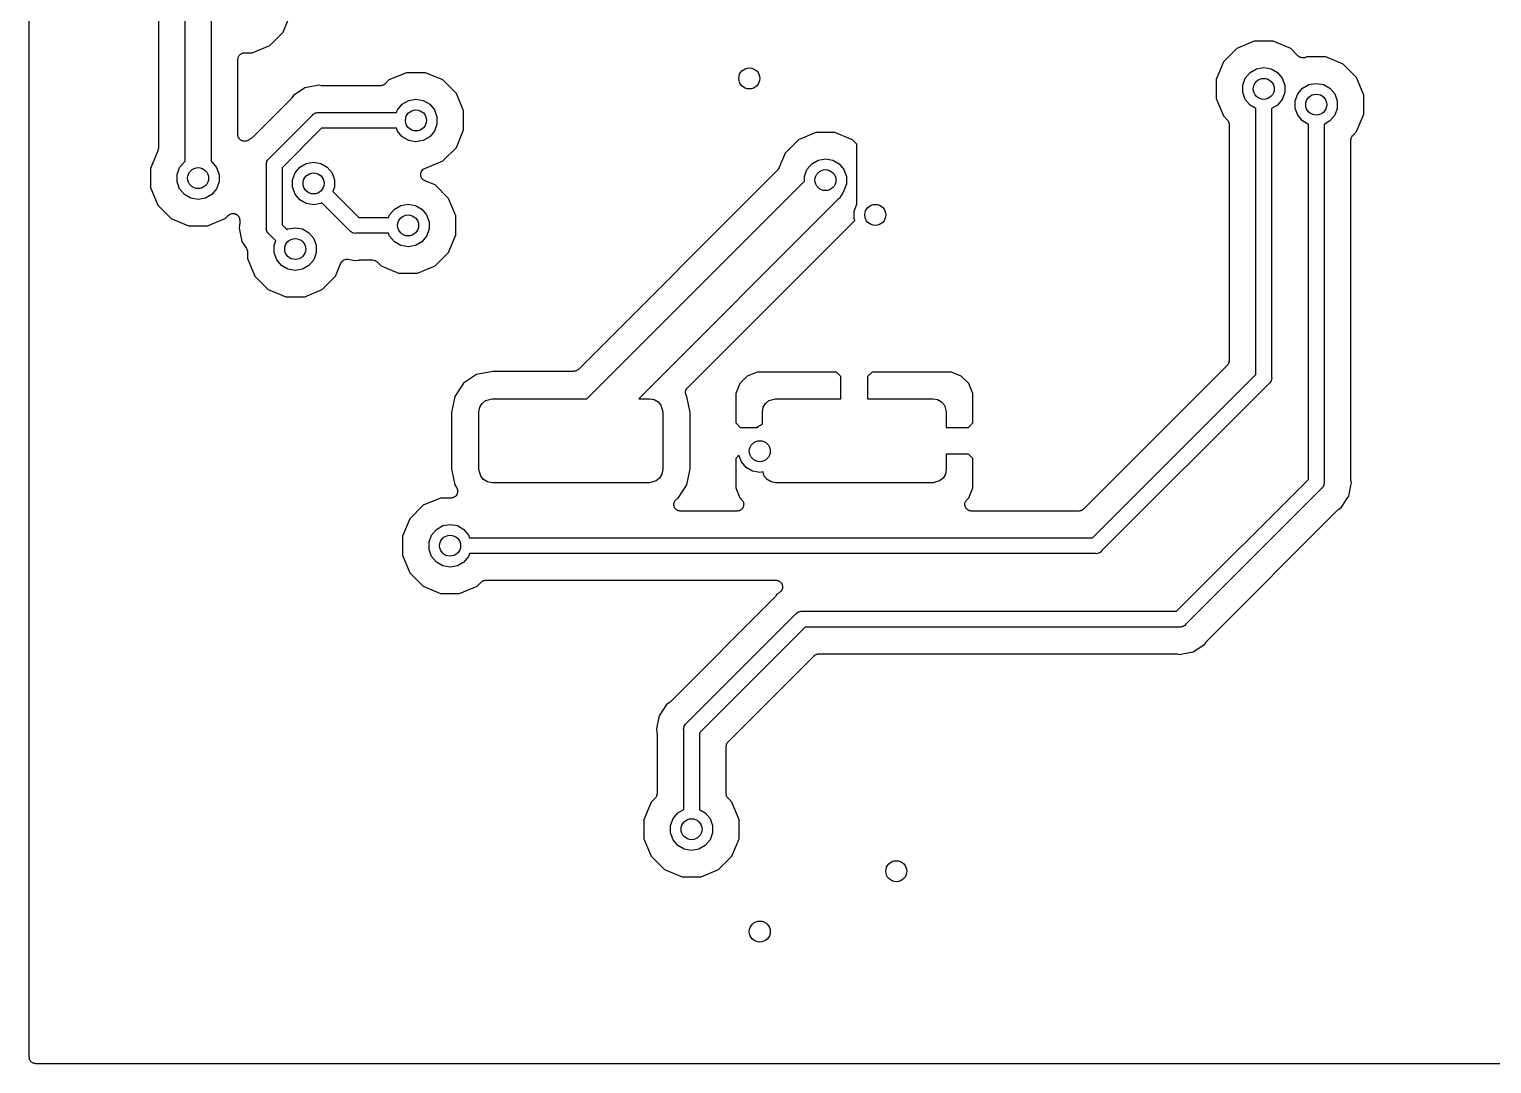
# Model space of a CAD drawing. Extents: x 40 to 174, y -137 to -40.
# Drawn here: x 39.58 to 67.44, y -136.67 to -116.96 of the extents above; entities that cross this region are included whole.
import ezdxf

# ---------------------------------------------------------------- set-up
doc = ezdxf.new("R2010")
doc.units = 0
doc.header["$MEASUREMENT"] = 0
doc.layers.add('BLACK', color=7, linetype='CONTINUOUS')

msp = doc.modelspace()

# ---------------------------------------------------------------- linework, layer by layer
at = {"layer": 'BLACK', "linetype": 'CONTINUOUS'}
for p, q in [((39.583, -136.54), (39.583, -39.66)), ((42.042, -115.461), (42.042, -119.232)), ((42.55, -119.482), (42.55, -115.385)), ((43.05, -115.477), (43.05, -119.482)), ((44.4198, -117.018), (44.5601, -116.679)), ((43.8306, -117.412), (44.1643, -117.274)), ((44.1643, -117.274), (44.4198, -117.018)), ((62.9194, -117.192), (62.5857, -117.33)), ((63.2806, -117.192), (62.9194, -117.192)), ((63.6143, -117.33), (63.2806, -117.192)), ((43.558, -117.539), (43.5599, -117.528)), ((43.558, -118.973), (43.558, -117.539)), ((43.5599, -117.517), (43.5637, -117.506)), ((43.5599, -117.528), (43.5599, -117.517)), ((43.5637, -117.506), (43.5657, -117.495)), ((43.5657, -117.495), (43.5712, -117.486)), ((43.5712, -117.486), (43.575, -117.475)), ((43.575, -117.475), (43.5822, -117.467)), ((43.5822, -117.467), (43.5877, -117.457)), ((43.5877, -117.457), (43.5962, -117.45)), ((43.5962, -117.45), (43.6034, -117.441)), ((43.6034, -117.441), (43.613, -117.436)), ((43.613, -117.436), (43.6215, -117.429)), ((43.6215, -117.429), (43.6319, -117.425)), ((43.6319, -117.425), (43.6416, -117.419)), ((43.6416, -117.419), (43.6525, -117.418)), ((43.6525, -117.418), (43.6629, -117.414)), ((43.6629, -117.414), (43.6741, -117.414)), ((43.6741, -117.414), (43.685, -117.412)), ((43.685, -117.412), (43.8306, -117.412)), ((62.5857, -117.33), (62.3302, -117.586)), ((63.7581, -117.474), (63.6143, -117.33)), ((63.7649, -117.479), (63.7581, -117.474)), ((63.7706, -117.485), (63.7649, -117.479)), ((63.7829, -117.491), (63.7706, -117.485)), ((63.7942, -117.499), (63.7829, -117.491)), ((63.8023, -117.501), (63.7942, -117.499)), ((63.8097, -117.505), (63.8023, -117.501)), ((63.8234, -117.507), (63.8097, -117.505)), ((63.8368, -117.511), (63.8234, -117.507)), ((63.8451, -117.51), (63.8368, -117.511)), ((63.8534, -117.511), (63.8451, -117.51)), ((63.8669, -117.508), (63.8534, -117.511)), ((63.8807, -117.507), (63.8669, -117.508)), ((63.8883, -117.503), (63.8807, -117.507)), ((63.8965, -117.501), (63.8883, -117.503)), ((63.9194, -117.492), (63.8965, -117.501)), ((64.2806, -117.492), (63.9194, -117.492)), ((64.6143, -117.63), (64.2806, -117.492)), ((46.7694, -117.792), (46.4357, -117.93)), ((47.1306, -117.792), (46.7694, -117.792)), ((47.4643, -117.93), (47.1306, -117.792)), ((62.3302, -117.586), (62.192, -117.919)), ((62.7482, -117.897), (62.8389, -117.789)), ((62.8389, -117.789), (62.9611, -117.718)), ((62.9611, -117.718), (63.1, -117.694)), ((63.1, -117.694), (63.2389, -117.718)), ((63.2389, -117.718), (63.3611, -117.789)), ((63.3611, -117.789), (63.4518, -117.897)), ((64.8698, -117.886), (64.6143, -117.63)), ((44.8333, -118.08), (44.6156, -118.226)), ((45.0375, -118.04), (44.8333, -118.08)), ((45.09, -118.029), (45.0375, -118.04)), ((45.0375, -118.04), (45.0375, -118.04)), ((45.1425, -118.04), (45.09, -118.029)), ((45.155, -118.04), (45.1425, -118.04)), ((45.1673, -118.042), (45.155, -118.04)), ((46.2713, -118.042), (45.1673, -118.042)), ((46.2768, -118.041), (46.2713, -118.042)), ((46.2824, -118.042), (46.2768, -118.041)), ((46.2984, -118.037), (46.2824, -118.042)), ((46.3147, -118.034), (46.2984, -118.037)), ((46.3196, -118.032), (46.3147, -118.034)), ((46.325, -118.03), (46.3196, -118.032)), ((46.3386, -118.021), (46.325, -118.03)), ((46.3529, -118.012), (46.3386, -118.021)), ((46.3565, -118.008), (46.3529, -118.012)), ((46.3611, -118.005), (46.3565, -118.008)), ((46.4357, -117.93), (46.3611, -118.005)), ((47.7198, -118.186), (47.4643, -117.93)), ((62.192, -117.919), (62.192, -118.281)), ((62.7, -118.029), (62.7482, -117.897)), ((62.7, -118.171), (62.7, -118.029)), ((63.4518, -117.897), (63.5, -118.029)), ((63.5, -118.029), (63.5, -118.171)), ((63.7482, -118.197), (63.8389, -118.089)), ((63.8389, -118.089), (63.9611, -118.018)), ((63.9611, -118.018), (64.1, -117.994)), ((64.1, -117.994), (64.2389, -118.018)), ((64.2389, -118.018), (64.3611, -118.089)), ((64.3611, -118.089), (64.4518, -118.197)), ((65.008, -118.219), (64.8698, -117.886)), ((44.57, -118.289), (43.8394, -119.02)), ((44.5772, -118.279), (44.57, -118.289)), ((44.5858, -118.27), (44.5772, -118.279)), ((44.6156, -118.226), (44.5858, -118.27)), ((46.5982, -118.497), (46.6889, -118.389)), ((46.6889, -118.389), (46.8111, -118.318)), ((46.8111, -118.318), (46.95, -118.294)), ((46.95, -118.294), (47.0889, -118.318)), ((47.0889, -118.318), (47.2111, -118.389)), ((47.2111, -118.389), (47.3018, -118.497)), ((47.858, -118.519), (47.7198, -118.186)), ((62.192, -118.281), (62.3302, -118.614)), ((62.7482, -118.303), (62.7, -118.171)), ((62.8389, -118.411), (62.7482, -118.303)), ((63.4518, -118.303), (63.3611, -118.411)), ((63.5, -118.171), (63.4518, -118.303)), ((63.7, -118.329), (63.7482, -118.197)), ((63.7, -118.471), (63.7, -118.329)), ((64.4518, -118.197), (64.5, -118.329)), ((64.5, -118.329), (64.5, -118.471)), ((65.008, -118.581), (65.008, -118.219)), ((44.1486, -119.429), (44.9793, -118.599)), ((44.9793, -118.599), (44.9921, -118.583)), ((44.9921, -118.583), (45.0093, -118.573)), ((45.0093, -118.573), (45.0256, -118.562)), ((45.0256, -118.562), (45.0321, -118.56)), ((45.0321, -118.56), (45.0379, -118.557)), ((45.0379, -118.557), (45.0575, -118.553)), ((45.0575, -118.553), (45.0767, -118.548)), ((45.0767, -118.548), (45.0965, -118.55)), ((45.0965, -118.55), (46.5789, -118.55)), ((46.5789, -118.55), (46.5982, -118.497)), ((47.3018, -118.497), (47.35, -118.629)), ((47.35, -118.629), (47.35, -118.771)), ((47.858, -118.881), (47.858, -118.519)), ((62.3302, -118.614), (62.4048, -118.689)), ((62.95, -118.475), (62.8389, -118.411)), ((62.95, -123.538), (62.95, -118.475)), ((63.3611, -118.411), (63.25, -118.475)), ((63.25, -118.475), (63.25, -123.593)), ((63.7482, -118.603), (63.7, -118.471)), ((63.8389, -118.711), (63.7482, -118.603)), ((64.4518, -118.603), (64.3611, -118.711)), ((64.5, -118.471), (64.4518, -118.603)), ((64.8698, -118.914), (65.008, -118.581)), ((45.1521, -118.85), (44.4, -119.602)), ((46.5789, -118.85), (45.1521, -118.85)), ((46.5982, -118.903), (46.5789, -118.85)), ((46.6889, -119.011), (46.5982, -118.903)), ((47.3018, -118.903), (47.2111, -119.011)), ((47.35, -118.771), (47.3018, -118.903)), ((47.7198, -119.214), (47.858, -118.881)), ((54.5694, -118.93), (54.2356, -119.068)), ((54.9306, -118.93), (54.5694, -118.93)), ((55.2643, -119.068), (54.9306, -118.93)), ((62.4048, -118.689), (62.408, -118.693)), ((62.408, -118.693), (62.4123, -118.697)), ((62.4123, -118.697), (62.4206, -118.711)), ((62.4206, -118.711), (62.4301, -118.725)), ((62.4301, -118.725), (62.4315, -118.73)), ((62.4315, -118.73), (62.4343, -118.735)), ((62.4343, -118.735), (62.4372, -118.752)), ((62.4372, -118.752), (62.4415, -118.768)), ((62.4415, -118.768), (62.441, -118.773)), ((62.441, -118.773), (62.442, -118.779)), ((62.442, -118.779), (62.442, -123.275)), ((63.95, -118.775), (63.8389, -118.711)), ((63.95, -125.538), (63.95, -118.775)), ((64.3611, -118.711), (64.25, -118.775)), ((64.25, -118.775), (64.25, -125.593)), ((64.7952, -118.989), (64.8698, -118.914)), ((42.0419, -119.238), (42.0377, -119.256)), ((42.042, -119.232), (42.0415, -119.235)), ((42.0415, -119.235), (42.0419, -119.238)), ((43.5587, -118.978), (43.558, -118.973)), ((43.5583, -118.982), (43.5587, -118.978)), ((43.5625, -118.999), (43.5583, -118.982)), ((43.5657, -119.017), (43.5625, -118.999)), ((43.5678, -119.02), (43.5657, -119.017)), ((43.5688, -119.025), (43.5678, -119.02)), ((43.5787, -119.039), (43.5688, -119.025)), ((43.5877, -119.055), (43.5787, -119.039)), ((43.5909, -119.058), (43.5877, -119.055)), ((43.5933, -119.061), (43.5909, -119.058)), ((43.6077, -119.072), (43.5933, -119.061)), ((43.6215, -119.083), (43.6077, -119.072)), ((43.6254, -119.085), (43.6215, -119.083)), ((43.6288, -119.087), (43.6254, -119.085)), ((43.6461, -119.092), (43.6288, -119.087)), ((43.6629, -119.098), (43.6461, -119.092)), ((43.6671, -119.098), (43.6629, -119.098)), ((43.6712, -119.1), (43.6671, -119.098)), ((43.6891, -119.098), (43.6712, -119.1)), ((43.7071, -119.098), (43.6891, -119.098)), ((43.711, -119.097), (43.7071, -119.098)), ((43.7152, -119.097), (43.711, -119.097)), ((43.7316, -119.09), (43.7152, -119.097)), ((43.7485, -119.083), (43.7316, -119.09)), ((43.7517, -119.081), (43.7485, -119.083)), ((43.7556, -119.079), (43.7517, -119.081)), ((43.8201, -119.036), (43.7556, -119.079)), ((43.8292, -119.027), (43.8201, -119.036)), ((43.8394, -119.02), (43.8292, -119.027)), ((46.8111, -119.082), (46.6889, -119.011)), ((46.95, -119.106), (46.8111, -119.082)), ((47.0889, -119.082), (46.95, -119.106)), ((47.2111, -119.011), (47.0889, -119.082)), ((47.4643, -119.47), (47.7198, -119.214)), ((54.2356, -119.068), (53.9802, -119.324)), ((55.35, -119.154), (55.2643, -119.068)), ((55.35, -120.295), (55.35, -119.154)), ((64.758, -119.079), (64.759, -119.073)), ((64.758, -125.523), (64.758, -119.079)), ((64.7585, -119.068), (64.7628, -119.052)), ((64.759, -119.073), (64.7585, -119.068)), ((64.7628, -119.052), (64.7657, -119.035)), ((64.7657, -119.035), (64.7685, -119.03)), ((64.7685, -119.03), (64.7699, -119.025)), ((64.7699, -119.025), (64.7794, -119.011)), ((64.7794, -119.011), (64.7877, -118.997)), ((64.7877, -118.997), (64.792, -118.993)), ((64.792, -118.993), (64.7952, -118.989)), ((42.0323, -119.281), (41.892, -119.619)), ((42.0329, -119.278), (42.0323, -119.281)), ((42.0343, -119.275), (42.0329, -119.278)), ((42.0377, -119.256), (42.0343, -119.275)), ((42.4482, -119.597), (42.5389, -119.489)), ((42.5389, -119.489), (42.55, -119.482)), ((43.05, -119.482), (43.0611, -119.489)), ((43.0611, -119.489), (43.1518, -119.597)), ((44.0983, -119.527), (44.1034, -119.508)), ((44.1034, -119.508), (44.1069, -119.488)), ((44.1069, -119.488), (44.1102, -119.482)), ((44.1102, -119.482), (44.112, -119.476)), ((44.112, -119.476), (44.1234, -119.459)), ((44.1234, -119.459), (44.1333, -119.442)), ((44.1333, -119.442), (44.1486, -119.429)), ((44.7389, -119.589), (44.8611, -119.518)), ((44.8611, -119.518), (45, -119.494)), ((45, -119.494), (45.1389, -119.518)), ((45.1389, -119.518), (45.2611, -119.589)), ((47.1168, -119.614), (47.4643, -119.47)), ((53.9802, -119.324), (53.8608, -119.612)), ((54.4889, -119.527), (54.6111, -119.457)), ((54.6111, -119.457), (54.75, -119.432)), ((54.75, -119.432), (54.8889, -119.457)), ((54.8889, -119.457), (55.0111, -119.527)), ((41.892, -119.619), (41.892, -119.981)), ((42.4, -119.729), (42.4482, -119.597)), ((42.4, -119.871), (42.4, -119.729)), ((43.1518, -119.597), (43.2, -119.729)), ((43.2, -119.729), (43.2, -119.871)), ((44.1, -119.547), (44.0983, -119.527)), ((44.1, -120.743), (44.1, -119.547)), ((44.4, -119.602), (44.4, -120.688)), ((44.6, -119.829), (44.6482, -119.697)), ((44.6482, -119.697), (44.7389, -119.589)), ((45.2611, -119.589), (45.3518, -119.697)), ((45.3518, -119.697), (45.4, -119.829)), ((47.0395, -119.714), (47.0411, -119.709)), ((47.0402, -119.731), (47.0395, -119.714)), ((47.0395, -119.748), (47.0402, -119.731)), ((47.0411, -119.753), (47.0395, -119.748)), ((47.0411, -119.709), (47.0414, -119.704)), ((47.0414, -119.759), (47.0411, -119.753)), ((47.0414, -119.704), (47.0477, -119.688)), ((47.0477, -119.774), (47.0414, -119.759)), ((47.0477, -119.688), (47.0527, -119.672)), ((47.0527, -119.79), (47.0477, -119.774)), ((47.0527, -119.672), (47.0561, -119.668)), ((47.0561, -119.794), (47.0527, -119.79)), ((47.0561, -119.668), (47.0583, -119.663)), ((47.0583, -119.799), (47.0561, -119.794)), ((47.0583, -119.663), (47.0695, -119.651)), ((47.0695, -119.651), (47.0796, -119.637)), ((47.0796, -119.637), (47.0843, -119.634)), ((47.0843, -119.634), (47.0881, -119.63)), ((47.0881, -119.63), (47.1028, -119.623)), ((47.1028, -119.623), (47.1168, -119.614)), ((53.8333, -119.653), (50.0442, -123.442)), ((53.8349, -119.651), (53.8333, -119.653)), ((53.8371, -119.649), (53.8349, -119.651)), ((53.8475, -119.633), (53.8371, -119.649)), ((53.8586, -119.617), (53.8475, -119.633)), ((53.8593, -119.614), (53.8586, -119.617)), ((53.8608, -119.612), (53.8593, -119.614)), ((54.35, -119.768), (54.3982, -119.635)), ((54.35, -119.855), (54.35, -119.768)), ((54.3982, -119.635), (54.4889, -119.527)), ((55.0111, -119.527), (55.1017, -119.635)), ((55.1017, -119.635), (55.15, -119.768)), ((55.15, -119.768), (55.15, -119.909)), ((41.892, -119.981), (42.0302, -120.314)), ((42.4482, -120.003), (42.4, -119.871)), ((42.5389, -120.111), (42.4482, -120.003)), ((43.1518, -120.003), (43.0611, -120.111)), ((43.2, -119.871), (43.1518, -120.003)), ((44.6, -119.971), (44.6, -119.829)), ((44.6482, -120.103), (44.6, -119.971)), ((45.4, -119.971), (45.3687, -120.057)), ((45.3687, -120.057), (45.8621, -120.55)), ((45.4, -119.829), (45.4, -119.971)), ((47.0695, -119.812), (47.0583, -119.799)), ((47.0796, -119.825), (47.0695, -119.812)), ((47.0843, -119.828), (47.0796, -119.825)), ((47.0881, -119.832), (47.0843, -119.828)), ((47.1028, -119.839), (47.0881, -119.832)), ((47.1168, -119.848), (47.1028, -119.839)), ((47.3143, -119.93), (47.1168, -119.848)), ((47.5698, -120.186), (47.3143, -119.93)), ((50.205, -124), (54.35, -119.855)), ((55.084, -120.072), (55.0761, -120.085)), ((55.086, -120.06), (55.084, -120.072)), ((55.1017, -120.041), (55.086, -120.06)), ((55.15, -119.909), (55.1017, -120.041)), ((42.0302, -120.314), (42.2857, -120.57)), ((42.6611, -120.182), (42.5389, -120.111)), ((42.8, -120.206), (42.6611, -120.182)), ((42.9389, -120.182), (42.8, -120.206)), ((43.0611, -120.111), (42.9389, -120.182)), ((44.7389, -120.211), (44.6482, -120.103)), ((44.8611, -120.282), (44.7389, -120.211)), ((45, -120.306), (44.8611, -120.282)), ((45.1389, -120.282), (45, -120.306)), ((45.1583, -120.27), (45.1389, -120.282)), ((45.6893, -120.801), (45.1583, -120.27)), ((46.5389, -120.389), (46.6611, -120.318)), ((46.6611, -120.318), (46.8, -120.294)), ((46.8, -120.294), (46.9389, -120.318)), ((46.9389, -120.318), (47.0611, -120.389)), ((47.708, -120.519), (47.5698, -120.186)), ((54.9867, -120.208), (51.195, -124)), ((55.0222, -120.178), (54.9867, -120.208)), ((55.0455, -120.138), (55.0222, -120.178)), ((55.0721, -120.1), (55.0455, -120.138)), ((55.0761, -120.085), (55.0721, -120.1)), ((55.3, -120.429), (55.3482, -120.297)), ((55.3482, -120.297), (55.35, -120.295)), ((42.2857, -120.57), (42.6194, -120.708)), ((42.9806, -120.708), (43.3143, -120.57)), ((43.3143, -120.57), (43.3752, -120.509)), ((43.3752, -120.509), (43.3888, -120.499)), ((43.3888, -120.499), (43.4015, -120.489)), ((43.4015, -120.489), (43.4067, -120.487)), ((43.4067, -120.487), (43.4113, -120.484)), ((43.4113, -120.484), (43.4274, -120.479)), ((43.4274, -120.479), (43.4429, -120.474)), ((43.4429, -120.474), (43.4485, -120.474)), ((43.4485, -120.474), (43.4539, -120.472)), ((43.4539, -120.472), (43.4705, -120.474)), ((43.4705, -120.474), (43.4871, -120.474)), ((43.4871, -120.474), (43.4923, -120.476)), ((43.4923, -120.476), (43.4979, -120.476)), ((43.4979, -120.476), (43.5129, -120.483)), ((43.5129, -120.483), (43.5285, -120.489)), ((43.5285, -120.489), (43.5328, -120.492)), ((43.5328, -120.492), (43.5378, -120.495)), ((43.5378, -120.495), (43.5496, -120.506)), ((43.5496, -120.506), (43.5623, -120.517)), ((43.5623, -120.517), (43.5651, -120.522)), ((43.5651, -120.522), (43.569, -120.526)), ((43.569, -120.526), (43.576, -120.541)), ((43.576, -120.541), (43.5843, -120.555)), ((43.5843, -120.555), (43.5853, -120.561)), ((43.5853, -120.561), (43.5877, -120.566)), ((43.5877, -120.566), (43.5891, -120.582)), ((43.5891, -120.582), (43.592, -120.599)), ((43.592, -120.599), (43.592, -120.673)), ((45.8621, -120.55), (46.4289, -120.55)), ((46.4289, -120.55), (46.4482, -120.497)), ((46.4482, -120.497), (46.5389, -120.389)), ((47.0611, -120.389), (47.1518, -120.497)), ((47.1518, -120.497), (47.2, -120.629)), ((47.2, -120.629), (47.2, -120.771)), ((47.708, -120.881), (47.708, -120.519)), ((52.1295, -123.784), (55.2881, -120.625)), ((55.2881, -120.625), (55.2983, -120.618)), ((55.2983, -120.618), (55.3073, -120.61)), ((55.3, -120.571), (55.3, -120.429)), ((55.3128, -120.606), (55.3, -120.571)), ((55.3073, -120.61), (55.3128, -120.606)), ((42.6194, -120.708), (42.9806, -120.708)), ((43.5896, -120.697), (43.5791, -120.75)), ((43.5791, -120.75), (43.6302, -121.007)), ((43.5898, -120.685), (43.5896, -120.697)), ((43.592, -120.673), (43.5898, -120.685)), ((44.0983, -120.763), (44.1, -120.743)), ((44.1034, -120.783), (44.0983, -120.763)), ((44.1069, -120.802), (44.1034, -120.783)), ((44.1102, -120.808), (44.1069, -120.802)), ((44.112, -120.814), (44.1102, -120.808)), ((44.1234, -120.831), (44.112, -120.814)), ((44.1333, -120.848), (44.1234, -120.831)), ((44.1486, -120.861), (44.1333, -120.848)), ((44.2813, -120.993), (44.1486, -120.861)), ((44.4, -120.688), (44.4917, -120.78)), ((44.4917, -120.78), (44.5111, -120.768)), ((44.5111, -120.768), (44.65, -120.744)), ((44.65, -120.744), (44.7889, -120.768)), ((44.7889, -120.768), (44.9111, -120.839)), ((44.9111, -120.839), (45.0018, -120.947)), ((45.7021, -120.817), (45.6893, -120.801)), ((45.7193, -120.827), (45.7021, -120.817)), ((45.7356, -120.838), (45.7193, -120.827)), ((45.7421, -120.84), (45.7356, -120.838)), ((45.7479, -120.843), (45.7421, -120.84)), ((45.7675, -120.847), (45.7479, -120.843)), ((45.7867, -120.852), (45.7675, -120.847)), ((45.8065, -120.85), (45.7867, -120.852)), ((46.4289, -120.85), (45.8065, -120.85)), ((46.4482, -120.903), (46.4289, -120.85)), ((46.5389, -121.011), (46.4482, -120.903)), ((47.1518, -120.903), (47.0611, -121.011)), ((47.2, -120.771), (47.1518, -120.903)), ((47.5698, -121.214), (47.708, -120.881)), ((43.6302, -121.007), (43.7206, -121.142)), ((43.7206, -121.142), (43.7267, -121.156)), ((43.7267, -121.156), (43.7343, -121.169)), ((43.7343, -121.169), (43.7356, -121.176)), ((43.7356, -121.176), (43.7384, -121.182)), ((43.7384, -121.182), (43.7394, -121.198)), ((44.25, -121.079), (44.2813, -120.993)), ((44.25, -121.221), (44.25, -121.079)), ((45.0018, -120.947), (45.05, -121.079)), ((45.05, -121.079), (45.05, -121.221)), ((46.6611, -121.082), (46.5389, -121.011)), ((46.8, -121.106), (46.6611, -121.082)), ((46.9389, -121.082), (46.8, -121.106)), ((47.0611, -121.011), (46.9389, -121.082)), ((43.7394, -121.198), (43.742, -121.213)), ((43.742, -121.213), (43.742, -121.331)), ((43.742, -121.331), (43.8802, -121.664)), ((44.2982, -121.353), (44.25, -121.221)), ((44.3889, -121.461), (44.2982, -121.353)), ((44.5111, -121.532), (44.3889, -121.461)), ((44.9111, -121.461), (44.7889, -121.532)), ((45.0018, -121.353), (44.9111, -121.461)), ((45.05, -121.221), (45.0018, -121.353)), ((45.4198, -121.664), (45.5211, -121.42)), ((45.5211, -121.42), (45.5322, -121.402)), ((45.5322, -121.402), (45.543, -121.385)), ((45.543, -121.385), (45.5441, -121.384)), ((45.5441, -121.384), (45.5448, -121.382)), ((45.5448, -121.382), (45.5612, -121.37)), ((45.5612, -121.37), (45.5774, -121.357)), ((45.5774, -121.357), (45.5787, -121.356)), ((45.5787, -121.356), (45.5798, -121.356)), ((45.5798, -121.356), (45.5995, -121.349)), ((45.5995, -121.349), (45.6191, -121.343)), ((45.6191, -121.343), (45.6205, -121.343)), ((45.6205, -121.343), (45.6219, -121.342)), ((45.6219, -121.342), (45.6425, -121.343)), ((45.6425, -121.343), (45.6632, -121.344)), ((45.6632, -121.344), (45.7475, -121.36)), ((45.7475, -121.36), (45.7475, -121.36)), ((45.7475, -121.36), (45.8, -121.371)), ((45.8, -121.371), (45.8525, -121.36)), ((45.8525, -121.36), (45.865, -121.36)), ((45.865, -121.36), (45.8773, -121.358)), ((45.8773, -121.358), (46.1213, -121.358)), ((46.1213, -121.358), (46.1268, -121.359)), ((46.1268, -121.359), (46.1324, -121.358)), ((46.1324, -121.358), (46.1484, -121.363)), ((46.1484, -121.363), (46.1647, -121.366)), ((46.1647, -121.366), (46.1696, -121.368)), ((46.1696, -121.368), (46.175, -121.37)), ((46.175, -121.37), (46.1886, -121.379)), ((46.1886, -121.379), (46.2029, -121.388)), ((46.2029, -121.388), (46.2065, -121.392)), ((46.2065, -121.392), (46.2111, -121.395)), ((46.2111, -121.395), (46.2857, -121.47)), ((46.2857, -121.47), (46.6194, -121.608)), ((46.9806, -121.608), (47.3143, -121.47)), ((47.3143, -121.47), (47.5698, -121.214)), ((43.8802, -121.664), (44.1357, -121.92)), ((44.65, -121.556), (44.5111, -121.532)), ((44.7889, -121.532), (44.65, -121.556)), ((45.1643, -121.92), (45.4198, -121.664)), ((46.6194, -121.608), (46.9806, -121.608)), ((44.1357, -121.92), (44.4694, -122.058)), ((44.8306, -122.058), (45.1643, -121.92)), ((44.4694, -122.058), (44.8306, -122.058)), ((62.4048, -123.365), (59.6646, -126.105)), ((62.408, -123.36), (62.4048, -123.365)), ((62.4123, -123.356), (62.408, -123.36)), ((62.4206, -123.342), (62.4123, -123.356)), ((62.4301, -123.329), (62.4206, -123.342)), ((62.4315, -123.323), (62.4301, -123.329)), ((62.4343, -123.318), (62.4315, -123.323)), ((62.4372, -123.302), (62.4343, -123.318)), ((62.4415, -123.286), (62.4372, -123.302)), ((62.442, -123.275), (62.441, -123.28)), ((62.441, -123.28), (62.4415, -123.286)), ((48.1061, -123.541), (47.857, -123.707)), ((48.4125, -123.48), (48.1061, -123.541)), ((49.9544, -123.48), (48.4125, -123.48)), ((49.9599, -123.479), (49.9544, -123.48)), ((49.9655, -123.479), (49.9599, -123.479)), ((49.9815, -123.475), (49.9655, -123.479)), ((49.9979, -123.472), (49.9815, -123.475)), ((50.0027, -123.469), (49.9979, -123.472)), ((50.0081, -123.468), (50.0027, -123.469)), ((50.0217, -123.458), (50.0081, -123.468)), ((50.0361, -123.45), (50.0217, -123.458)), ((50.0397, -123.446), (50.0361, -123.45)), ((50.0442, -123.442), (50.0397, -123.446)), ((53.2622, -123.569), (53.1193, -123.712)), ((53.449, -123.492), (53.2622, -123.569)), ((54.9616, -123.492), (53.449, -123.492)), ((55.046, -123.576), (54.9616, -123.492)), ((55.046, -124), (55.046, -123.576)), ((55.6384, -123.492), (55.554, -123.576)), ((55.554, -123.576), (55.554, -124)), ((57.151, -123.492), (55.6384, -123.492)), ((57.3378, -123.569), (57.151, -123.492)), ((57.4807, -123.712), (57.3378, -123.569)), ((59.8379, -126.65), (62.95, -123.538)), ((63.2167, -123.698), (63.2014, -123.711)), ((63.2266, -123.681), (63.2167, -123.698)), ((63.238, -123.664), (63.2266, -123.681)), ((63.2398, -123.658), (63.238, -123.664)), ((63.2431, -123.652), (63.2398, -123.658)), ((63.2466, -123.632), (63.2431, -123.652)), ((63.2517, -123.613), (63.2466, -123.632)), ((63.25, -123.593), (63.2517, -123.613)), ((47.6905, -123.956), (47.6296, -124.263)), ((47.857, -123.707), (47.6905, -123.956)), ((52.0855, -123.87), (52.0859, -123.869)), ((52.0873, -123.891), (52.0855, -123.87)), ((52.0858, -123.867), (52.0916, -123.847)), ((52.0859, -123.869), (52.0858, -123.867)), ((52.0887, -123.911), (52.0873, -123.891)), ((52.0892, -123.912), (52.0887, -123.911)), ((52.0894, -123.914), (52.0892, -123.912)), ((52.0981, -123.933), (52.0894, -123.914)), ((52.0916, -123.847), (52.0969, -123.827)), ((52.0969, -123.827), (52.0977, -123.826)), ((52.0977, -123.826), (52.0981, -123.825)), ((52.0981, -123.825), (52.1104, -123.808)), ((52.1064, -123.952), (52.0981, -123.933)), ((52.1095, -123.956), (52.1064, -123.952)), ((52.1704, -124.263), (52.1095, -123.956)), ((52.1104, -123.808), (52.1222, -123.791)), ((52.1222, -123.791), (52.1295, -123.784)), ((52.1295, -123.784), (52.1295, -123.784)), ((53.1193, -123.712), (53.042, -123.899)), ((53.042, -123.899), (53.042, -124.462)), ((57.558, -123.899), (57.4807, -123.712)), ((57.558, -124.462), (57.558, -123.899)), ((63.2014, -123.711), (60.0107, -126.901)), ((48.15, -124.25), (48.1651, -124.164)), ((48.15, -125.35), (48.15, -124.25)), ((48.1651, -124.164), (48.2085, -124.089)), ((48.2085, -124.089), (48.275, -124.033)), ((48.275, -124.033), (48.4, -124)), ((48.4, -124), (50.205, -124)), ((51.195, -124), (51.4, -124)), ((51.4, -124), (51.4855, -124.015)), ((51.4855, -124.015), (51.5607, -124.058)), ((51.5607, -124.058), (51.6165, -124.125)), ((51.6165, -124.125), (51.65, -124.25)), ((51.65, -124.25), (51.65, -125.35)), ((53.55, -124.25), (53.5651, -124.164)), ((53.55, -124.478), (53.55, -124.25)), ((53.5651, -124.164), (53.6085, -124.089)), ((53.6085, -124.089), (53.675, -124.033)), ((53.675, -124.033), (53.8, -124)), ((53.8, -124), (55.046, -124)), ((55.554, -124), (56.8, -124)), ((56.8, -124), (56.8855, -124.015)), ((56.8855, -124.015), (56.9607, -124.058)), ((56.9607, -124.058), (57.0165, -124.125)), ((57.0165, -124.125), (57.05, -124.25)), ((57.05, -124.25), (57.05, -124.546)), ((47.6296, -124.263), (47.6296, -125.337)), ((52.1704, -125.337), (52.1704, -124.263)), ((53.042, -124.462), (53.1264, -124.546)), ((53.4562, -124.546), (53.4716, -124.528)), ((53.4716, -124.528), (53.5118, -124.505)), ((53.5118, -124.505), (53.5498, -124.478)), ((53.5498, -124.478), (53.55, -124.478)), ((57.4736, -124.546), (57.558, -124.462)), ((53.1264, -124.546), (53.4562, -124.546)), ((57.05, -124.546), (57.4736, -124.546)), ((53.1026, -125.078), (53.042, -125.138)), ((53.1482, -125.203), (53.1026, -125.078)), ((57.4736, -125.054), (57.05, -125.054)), ((57.05, -125.054), (57.05, -125.35)), ((57.558, -125.138), (57.4736, -125.054)), ((47.6296, -125.337), (47.6905, -125.644)), ((48.1835, -125.475), (48.15, -125.35)), ((51.65, -125.35), (51.6349, -125.436)), ((52.1095, -125.644), (52.1704, -125.337)), ((53.042, -125.138), (53.042, -125.701)), ((53.2389, -125.311), (53.1482, -125.203)), ((53.3611, -125.382), (53.2389, -125.311)), ((57.05, -125.35), (57.0349, -125.436)), ((57.558, -125.701), (57.558, -125.138)), ((47.6905, -125.644), (47.7243, -125.694)), ((48.2393, -125.542), (48.1835, -125.475)), ((48.3145, -125.585), (48.2393, -125.542)), ((48.4, -125.6), (48.3145, -125.585)), ((51.4, -125.6), (48.4, -125.6)), ((51.525, -125.567), (51.4, -125.6)), ((51.5915, -125.511), (51.525, -125.567)), ((51.6349, -125.436), (51.5915, -125.511)), ((51.943, -125.893), (52.1095, -125.644)), ((53.5, -125.406), (53.3611, -125.382)), ((53.5621, -125.395), (53.5, -125.406)), ((53.5835, -125.475), (53.5621, -125.395)), ((53.6393, -125.542), (53.5835, -125.475)), ((53.7145, -125.585), (53.6393, -125.542)), ((53.8, -125.6), (53.7145, -125.585)), ((56.8, -125.6), (53.8, -125.6)), ((56.925, -125.567), (56.8, -125.6)), ((56.9915, -125.511), (56.925, -125.567)), ((57.0349, -125.436), (56.9915, -125.511)), ((61.4379, -128.05), (63.95, -125.538)), ((64.2466, -125.632), (64.2431, -125.652)), ((64.2517, -125.613), (64.2466, -125.632)), ((64.25, -125.593), (64.2517, -125.613)), ((64.7602, -125.535), (64.758, -125.523)), ((64.7604, -125.547), (64.7602, -125.535)), ((64.7709, -125.6), (64.7604, -125.547)), ((64.7604, -125.653), (64.7709, -125.6)), ((47.4194, -125.892), (47.0857, -126.03)), ((47.6187, -125.892), (47.4194, -125.892)), ((47.6228, -125.891), (47.6187, -125.892)), ((47.627, -125.892), (47.6228, -125.891)), ((47.6444, -125.887), (47.627, -125.892)), ((47.6621, -125.884), (47.6444, -125.887)), ((47.6658, -125.882), (47.6621, -125.884)), ((47.6698, -125.881), (47.6658, -125.882)), ((47.6848, -125.871), (47.6698, -125.881)), ((47.7003, -125.862), (47.6848, -125.871)), ((47.703, -125.859), (47.7003, -125.862)), ((47.7065, -125.857), (47.703, -125.859)), ((47.7171, -125.842), (47.7065, -125.857)), ((47.7287, -125.828), (47.7171, -125.842)), ((47.7243, -125.694), (47.726, -125.698)), ((47.726, -125.698), (47.7287, -125.701)), ((47.7287, -125.701), (47.7348, -125.718)), ((47.7301, -125.825), (47.7287, -125.828)), ((47.7326, -125.821), (47.7301, -125.825)), ((47.7376, -125.804), (47.7326, -125.821)), ((47.7348, -125.718), (47.7421, -125.735)), ((47.7438, -125.787), (47.7376, -125.804)), ((47.7421, -125.735), (47.7423, -125.739)), ((47.7423, -125.739), (47.7438, -125.743)), ((47.7438, -125.743), (47.7438, -125.761)), ((47.7438, -125.761), (47.7449, -125.779)), ((47.7449, -125.779), (47.7438, -125.783)), ((47.7438, -125.783), (47.7438, -125.787)), ((51.8976, -125.929), (51.9074, -125.918)), ((51.9074, -125.918), (51.9135, -125.914)), ((51.9135, -125.914), (51.9185, -125.909)), ((51.9185, -125.909), (51.943, -125.893)), ((53.042, -125.701), (53.1193, -125.888)), ((53.1193, -125.888), (53.1568, -125.925)), ((53.1568, -125.925), (53.1663, -125.939)), ((57.4337, -125.939), (57.4432, -125.925)), ((57.4432, -125.925), (57.4807, -125.888)), ((57.4807, -125.888), (57.558, -125.701)), ((64.2014, -125.711), (61.6107, -128.301)), ((64.2167, -125.698), (64.2014, -125.711)), ((64.2266, -125.681), (64.2167, -125.698)), ((64.238, -125.664), (64.2266, -125.681)), ((64.2398, -125.658), (64.238, -125.664)), ((64.2431, -125.652), (64.2398, -125.658)), ((64.6042, -126.03), (64.6728, -125.927)), ((64.6728, -125.927), (64.7198, -125.857)), ((64.6728, -125.927), (64.6728, -125.927)), ((64.7198, -125.857), (64.7604, -125.653)), ((64.7604, -125.653), (64.7604, -125.653)), ((47.0857, -126.03), (46.8302, -126.286)), ((51.8623, -126.023), (51.864, -126.008)), ((51.864, -126.03), (51.8623, -126.023)), ((51.864, -125.993), (51.8664, -125.986)), ((51.864, -126.008), (51.864, -125.993)), ((51.864, -126.037), (51.864, -126.03)), ((51.8692, -126.051), (51.864, -126.037)), ((51.8664, -125.986), (51.8671, -125.979)), ((51.8671, -125.979), (51.8739, -125.966)), ((51.8728, -126.066), (51.8692, -126.051)), ((51.8767, -126.072), (51.8728, -126.066)), ((51.8739, -125.966), (51.8791, -125.951)), ((51.8791, -126.078), (51.8767, -126.072)), ((51.8791, -125.951), (51.8836, -125.946)), ((51.8889, -126.09), (51.8791, -126.078)), ((51.8836, -125.946), (51.8866, -125.94)), ((51.8866, -125.94), (51.8976, -125.929)), ((51.8973, -126.103), (51.8889, -126.09)), ((51.903, -126.107), (51.8973, -126.103)), ((51.9074, -126.112), (51.903, -126.107)), ((51.9206, -126.12), (51.9074, -126.112)), ((51.9329, -126.129), (51.9206, -126.12)), ((51.9396, -126.131), (51.9329, -126.129)), ((51.9456, -126.134), (51.9396, -126.131)), ((51.9606, -126.137), (51.9456, -126.134)), ((51.9752, -126.141), (51.9606, -126.137)), ((51.9822, -126.141), (51.9752, -126.141)), ((51.9891, -126.142), (51.9822, -126.141)), ((53.067, -126.142), (51.9891, -126.142)), ((53.0833, -126.139), (53.067, -126.142)), ((53.0998, -126.138), (53.0833, -126.139)), ((53.1049, -126.135), (53.0998, -126.138)), ((53.1104, -126.134), (53.1049, -126.135)), ((53.1248, -126.126), (53.1104, -126.134)), ((53.1398, -126.119), (53.1248, -126.126)), ((53.1438, -126.115), (53.1398, -126.119)), ((53.1486, -126.112), (53.1438, -126.115)), ((53.1593, -126.1), (53.1486, -126.112)), ((53.171, -126.088), (53.1593, -126.1)), ((53.1663, -125.939), (53.177, -125.951)), ((53.1734, -126.083), (53.171, -126.088)), ((53.177, -126.078), (53.1734, -126.083)), ((53.177, -125.951), (53.1789, -125.957)), ((53.1826, -126.063), (53.177, -126.078)), ((53.1789, -125.957), (53.1821, -125.961)), ((53.1821, -125.961), (53.1864, -125.977)), ((53.1896, -126.048), (53.1826, -126.063)), ((53.1864, -125.977), (53.192, -125.993)), ((53.1901, -126.042), (53.1896, -126.048)), ((53.192, -126.037), (53.1901, -126.042)), ((53.192, -125.993), (53.192, -125.999)), ((53.192, -125.999), (53.1935, -126.004)), ((53.1935, -126.004), (53.192, -126.02)), ((53.192, -126.02), (53.192, -126.037)), ((57.4065, -126.004), (57.408, -125.999)), ((57.408, -126.02), (57.4065, -126.004)), ((57.408, -125.993), (57.4136, -125.977)), ((57.408, -125.999), (57.408, -125.993)), ((57.408, -126.037), (57.408, -126.02)), ((57.4099, -126.042), (57.408, -126.037)), ((57.4104, -126.048), (57.4099, -126.042)), ((57.4174, -126.063), (57.4104, -126.048)), ((57.4136, -125.977), (57.4179, -125.961)), ((57.423, -126.078), (57.4174, -126.063)), ((57.4179, -125.961), (57.4211, -125.957)), ((57.4211, -125.957), (57.423, -125.951)), ((57.423, -125.951), (57.4337, -125.939)), ((57.4266, -126.083), (57.423, -126.078)), ((57.429, -126.088), (57.4266, -126.083)), ((57.4407, -126.1), (57.429, -126.088)), ((57.4514, -126.112), (57.4407, -126.1)), ((57.4562, -126.115), (57.4514, -126.112)), ((57.4602, -126.119), (57.4562, -126.115)), ((57.4752, -126.126), (57.4602, -126.119)), ((57.4896, -126.134), (57.4752, -126.126)), ((57.4951, -126.135), (57.4896, -126.134)), ((57.5002, -126.138), (57.4951, -126.135)), ((57.5167, -126.139), (57.5002, -126.138)), ((57.533, -126.142), (57.5167, -126.139)), ((59.5748, -126.142), (57.533, -126.142)), ((59.5803, -126.141), (59.5748, -126.142)), ((59.5859, -126.142), (59.5803, -126.141)), ((59.6019, -126.137), (59.5859, -126.142)), ((59.6183, -126.134), (59.6019, -126.137)), ((59.6231, -126.132), (59.6183, -126.134)), ((59.6285, -126.13), (59.6231, -126.132)), ((59.6421, -126.121), (59.6285, -126.13)), ((59.6565, -126.112), (59.6421, -126.121)), ((59.6601, -126.108), (59.6565, -126.112)), ((59.6646, -126.105), (59.6601, -126.108)), ((62.0199, -128.611), (64.5106, -126.12)), ((64.5106, -126.12), (64.5208, -126.113)), ((64.5208, -126.113), (64.5299, -126.104)), ((64.5299, -126.104), (64.5744, -126.074)), ((64.5744, -126.074), (64.6042, -126.03)), ((64.6042, -126.03), (64.6042, -126.03)), ((46.8302, -126.286), (46.692, -126.619)), ((47.3389, -126.489), (47.4611, -126.418)), ((47.4611, -126.418), (47.6, -126.394)), ((47.6, -126.394), (47.7389, -126.418)), ((47.7389, -126.418), (47.8611, -126.489)), ((46.692, -126.619), (46.692, -126.981)), ((47.2, -126.729), (47.2482, -126.597)), ((47.2, -126.871), (47.2, -126.729)), ((47.2482, -126.597), (47.3389, -126.489)), ((47.8611, -126.489), (47.9518, -126.597)), ((47.9518, -126.597), (47.9711, -126.65)), ((47.9711, -126.65), (59.8379, -126.65)), ((46.692, -126.981), (46.8302, -127.314)), ((47.2482, -127.003), (47.2, -126.871)), ((47.3389, -127.111), (47.2482, -127.003)), ((47.9518, -127.003), (47.8611, -127.111)), ((47.9711, -126.95), (47.9518, -127.003)), ((59.8935, -126.95), (47.9711, -126.95)), ((59.9133, -126.952), (59.8935, -126.95)), ((59.9325, -126.947), (59.9133, -126.952)), ((59.9521, -126.943), (59.9325, -126.947)), ((59.9579, -126.94), (59.9521, -126.943)), ((59.9644, -126.938), (59.9579, -126.94)), ((59.9807, -126.927), (59.9644, -126.938)), ((59.9979, -126.917), (59.9807, -126.927)), ((60.0107, -126.901), (59.9979, -126.917)), ((46.8302, -127.314), (47.0857, -127.57)), ((47.4611, -127.182), (47.3389, -127.111)), ((47.6, -127.206), (47.4611, -127.182)), ((47.7389, -127.182), (47.6, -127.206)), ((47.8611, -127.111), (47.7389, -127.182)), ((47.0857, -127.57), (47.4194, -127.708)), ((47.7806, -127.708), (48.1143, -127.57)), ((48.1143, -127.57), (48.1889, -127.495)), ((48.1889, -127.495), (48.1935, -127.492)), ((48.1935, -127.492), (48.1971, -127.488)), ((48.1971, -127.488), (48.2115, -127.479)), ((48.2115, -127.479), (48.225, -127.47)), ((48.225, -127.47), (48.2304, -127.468)), ((48.2304, -127.468), (48.2353, -127.466)), ((48.2353, -127.466), (48.2516, -127.463)), ((48.2516, -127.463), (48.2676, -127.458)), ((48.2676, -127.458), (48.2732, -127.459)), ((48.2732, -127.459), (48.2787, -127.458)), ((48.2787, -127.458), (53.8074, -127.458)), ((53.8074, -127.458), (53.8143, -127.459)), ((53.8143, -127.459), (53.8213, -127.459)), ((53.8213, -127.459), (53.8359, -127.463)), ((53.8359, -127.463), (53.8509, -127.466)), ((53.8509, -127.466), (53.8569, -127.469)), ((53.8569, -127.469), (53.8636, -127.471)), ((53.8636, -127.471), (53.8759, -127.48)), ((53.8759, -127.48), (53.8891, -127.488)), ((53.8891, -127.488), (53.8936, -127.493)), ((53.8936, -127.493), (53.8992, -127.497)), ((53.8992, -127.497), (53.9077, -127.51)), ((53.9077, -127.51), (53.9174, -127.521)), ((53.9174, -127.521), (53.9198, -127.528)), ((53.9198, -127.528), (53.9237, -127.534)), ((53.9237, -127.534), (53.9273, -127.549)), ((53.9273, -127.549), (53.9325, -127.563)), ((53.9325, -127.563), (53.9325, -127.57)), ((53.9325, -127.57), (53.9342, -127.577)), ((53.9342, -127.577), (53.9325, -127.592)), ((53.9325, -127.592), (53.9325, -127.607)), ((47.4194, -127.708), (47.7806, -127.708)), ((53.7801, -127.789), (51.7894, -129.78)), ((53.7872, -127.779), (53.7801, -127.789)), ((53.7958, -127.77), (53.7872, -127.779)), ((53.8256, -127.726), (53.7958, -127.77)), ((53.8701, -127.696), (53.8256, -127.726)), ((53.878, -127.691), (53.8701, -127.696)), ((53.8701, -127.696), (53.8701, -127.696)), ((53.883, -127.686), (53.878, -127.691)), ((53.8891, -127.682), (53.883, -127.686)), ((53.8989, -127.671), (53.8891, -127.682)), ((53.9099, -127.66), (53.8989, -127.671)), ((53.913, -127.654), (53.9099, -127.66)), ((53.9174, -127.648), (53.913, -127.654)), ((53.9226, -127.634), (53.9174, -127.648)), ((53.9294, -127.621), (53.9226, -127.634)), ((53.9301, -127.614), (53.9294, -127.621)), ((53.9325, -127.607), (53.9301, -127.614)), ((52.0986, -130.189), (54.1893, -128.099)), ((54.1893, -128.099), (54.2021, -128.083)), ((54.2021, -128.083), (54.2193, -128.073)), ((54.2193, -128.073), (54.2356, -128.062)), ((54.2356, -128.062), (54.2421, -128.06)), ((54.2421, -128.06), (54.2479, -128.057)), ((54.2479, -128.057), (54.2675, -128.053)), ((54.2675, -128.053), (54.2867, -128.048)), ((54.2867, -128.048), (54.3065, -128.05)), ((54.3065, -128.05), (61.4379, -128.05)), ((54.3621, -128.35), (52.35, -130.362)), ((61.4935, -128.35), (54.3621, -128.35)), ((61.5133, -128.352), (61.4935, -128.35)), ((61.5325, -128.347), (61.5133, -128.352)), ((61.5521, -128.343), (61.5325, -128.347)), ((61.5579, -128.34), (61.5521, -128.343)), ((61.5644, -128.338), (61.5579, -128.34)), ((61.5807, -128.327), (61.5644, -128.338)), ((61.5979, -128.317), (61.5807, -128.327)), ((61.6107, -128.301), (61.5979, -128.317)), ((61.7567, -128.82), (61.9744, -128.674)), ((61.9744, -128.674), (62.0042, -128.63)), ((62.0042, -128.63), (62.0128, -128.621)), ((62.0128, -128.621), (62.0199, -128.611)), ((52.8952, -130.535), (54.5354, -128.895)), ((54.5354, -128.895), (54.5399, -128.892)), ((54.5399, -128.892), (54.5435, -128.888)), ((54.5435, -128.888), (54.5579, -128.879)), ((54.5579, -128.879), (54.5715, -128.87)), ((54.5715, -128.87), (54.5769, -128.868)), ((54.5769, -128.868), (54.5817, -128.866)), ((54.5817, -128.866), (54.5981, -128.863)), ((54.5981, -128.863), (54.6141, -128.858)), ((54.6141, -128.858), (54.6197, -128.859)), ((54.6197, -128.859), (54.6252, -128.858)), ((54.6252, -128.858), (61.4227, -128.858)), ((61.4227, -128.858), (61.435, -128.86)), ((61.435, -128.86), (61.4475, -128.86)), ((61.4475, -128.86), (61.5, -128.871)), ((61.5, -128.871), (61.5525, -128.86)), ((61.5525, -128.86), (61.7567, -128.82)), ((61.5525, -128.86), (61.5525, -128.86)), ((51.7256, -129.826), (51.5802, -130.043)), ((51.7701, -129.796), (51.7256, -129.826)), ((51.7792, -129.787), (51.7701, -129.796)), ((51.7894, -129.78), (51.7792, -129.787)), ((51.5802, -130.043), (51.5396, -130.247)), ((51.5396, -130.247), (51.5291, -130.3)), ((51.5291, -130.3), (51.5396, -130.353)), ((51.5396, -130.247), (51.5396, -130.247)), ((51.5396, -130.353), (51.5398, -130.365)), ((51.5398, -130.365), (51.542, -130.377)), ((51.542, -130.377), (51.542, -131.521)), ((52.0483, -130.287), (52.0534, -130.268)), ((52.05, -130.307), (52.0483, -130.287)), ((52.05, -131.825), (52.05, -130.307)), ((52.0534, -130.268), (52.0569, -130.248)), ((52.0569, -130.248), (52.0602, -130.242)), ((52.0602, -130.242), (52.062, -130.236)), ((52.062, -130.236), (52.0734, -130.219)), ((52.0734, -130.219), (52.0833, -130.202)), ((52.0833, -130.202), (52.0986, -130.189)), ((52.35, -130.362), (52.35, -131.825)), ((52.858, -130.625), (52.859, -130.62)), ((52.858, -131.521), (52.858, -130.625)), ((52.8585, -130.614), (52.8628, -130.598)), ((52.859, -130.62), (52.8585, -130.614)), ((52.8628, -130.598), (52.8657, -130.582)), ((52.8657, -130.582), (52.8685, -130.577)), ((52.8685, -130.577), (52.8699, -130.571)), ((52.8699, -130.571), (52.8794, -130.558)), ((52.8794, -130.558), (52.8877, -130.544)), ((52.8877, -130.544), (52.892, -130.54)), ((52.892, -130.54), (52.8952, -130.535)), ((51.4302, -131.686), (51.292, -132.019)), ((51.5048, -131.611), (51.4302, -131.686)), ((51.508, -131.607), (51.5048, -131.611)), ((51.5123, -131.603), (51.508, -131.607)), ((51.5206, -131.589), (51.5123, -131.603)), ((51.5301, -131.575), (51.5206, -131.589)), ((51.5315, -131.57), (51.5301, -131.575)), ((51.5343, -131.565), (51.5315, -131.57)), ((51.5372, -131.548), (51.5343, -131.565)), ((51.5415, -131.532), (51.5372, -131.548)), ((51.542, -131.521), (51.541, -131.527)), ((51.541, -131.527), (51.5415, -131.532)), ((52.859, -131.527), (52.858, -131.521)), ((52.8585, -131.532), (52.859, -131.527)), ((52.8628, -131.548), (52.8585, -131.532)), ((52.8657, -131.565), (52.8628, -131.548)), ((52.8685, -131.57), (52.8657, -131.565)), ((52.8699, -131.575), (52.8685, -131.57)), ((52.8794, -131.589), (52.8699, -131.575)), ((52.8877, -131.603), (52.8794, -131.589)), ((52.892, -131.607), (52.8877, -131.603)), ((52.8952, -131.611), (52.892, -131.607)), ((52.9698, -131.686), (52.8952, -131.611)), ((53.108, -132.019), (52.9698, -131.686)), ((51.292, -132.019), (51.292, -132.381)), ((51.8, -132.129), (51.8482, -131.997)), ((51.8482, -131.997), (51.9389, -131.889)), ((51.9389, -131.889), (52.05, -131.825)), ((52.35, -131.825), (52.4611, -131.889)), ((52.4611, -131.889), (52.5518, -131.997)), ((52.5518, -131.997), (52.6, -132.129)), ((53.108, -132.381), (53.108, -132.019)), ((51.8, -132.271), (51.8, -132.129)), ((51.8482, -132.403), (51.8, -132.271)), ((52.6, -132.271), (52.5518, -132.403)), ((52.6, -132.129), (52.6, -132.271)), ((51.292, -132.381), (51.4302, -132.714)), ((51.9389, -132.511), (51.8482, -132.403)), ((52.0611, -132.582), (51.9389, -132.511)), ((52.2, -132.606), (52.0611, -132.582)), ((52.3389, -132.582), (52.2, -132.606)), ((52.4611, -132.511), (52.3389, -132.582)), ((52.5518, -132.403), (52.4611, -132.511)), ((52.9698, -132.714), (53.108, -132.381)), ((51.4302, -132.714), (51.6857, -132.97)), ((52.7143, -132.97), (52.9698, -132.714)), ((51.6857, -132.97), (52.0194, -133.108)), ((52.0194, -133.108), (52.3806, -133.108)), ((52.3806, -133.108), (52.7143, -132.97)), ((39.5849, -136.551), (39.583, -136.54)), ((39.5849, -136.562), (39.5849, -136.551)), ((39.5887, -136.572), (39.5849, -136.562)), ((39.5907, -136.583), (39.5887, -136.572)), ((39.5962, -136.593), (39.5907, -136.583)), ((39.6, -136.603), (39.5962, -136.593)), ((39.6072, -136.612), (39.6, -136.603)), ((39.6127, -136.622), (39.6072, -136.612)), ((39.6212, -136.629), (39.6127, -136.622)), ((39.6284, -136.637), (39.6212, -136.629)), ((39.638, -136.643), (39.6284, -136.637)), ((39.6465, -136.65), (39.638, -136.643)), ((39.6569, -136.654), (39.6465, -136.65)), ((39.6666, -136.659), (39.6569, -136.654)), ((39.6775, -136.661), (39.6666, -136.659)), ((39.6879, -136.665), (39.6775, -136.661)), ((39.6991, -136.665), (39.6879, -136.665)), ((39.71, -136.667), (39.6991, -136.665)), ((167.09, -136.667), (39.71, -136.667))]:
    msp.add_line(p, q, dxfattribs=at)
at = {"layer": 'BLACK'}
for centre in [(53.3, -117.9), (63.1, -118.1), (64.1, -118.4), (46.95, -118.7), (42.8, -119.8), (45, -119.9), (54.75, -119.838), (55.7, -120.5), (46.8, -120.7), (44.65, -121.15), (53.5, -125), (47.6, -126.8), (52.2, -132.2), (56.1, -133), (53.5, -134.15)]:
    msp.add_circle(centre, 0.2, dxfattribs=at)

doc.saveas('drawing.dxf')
